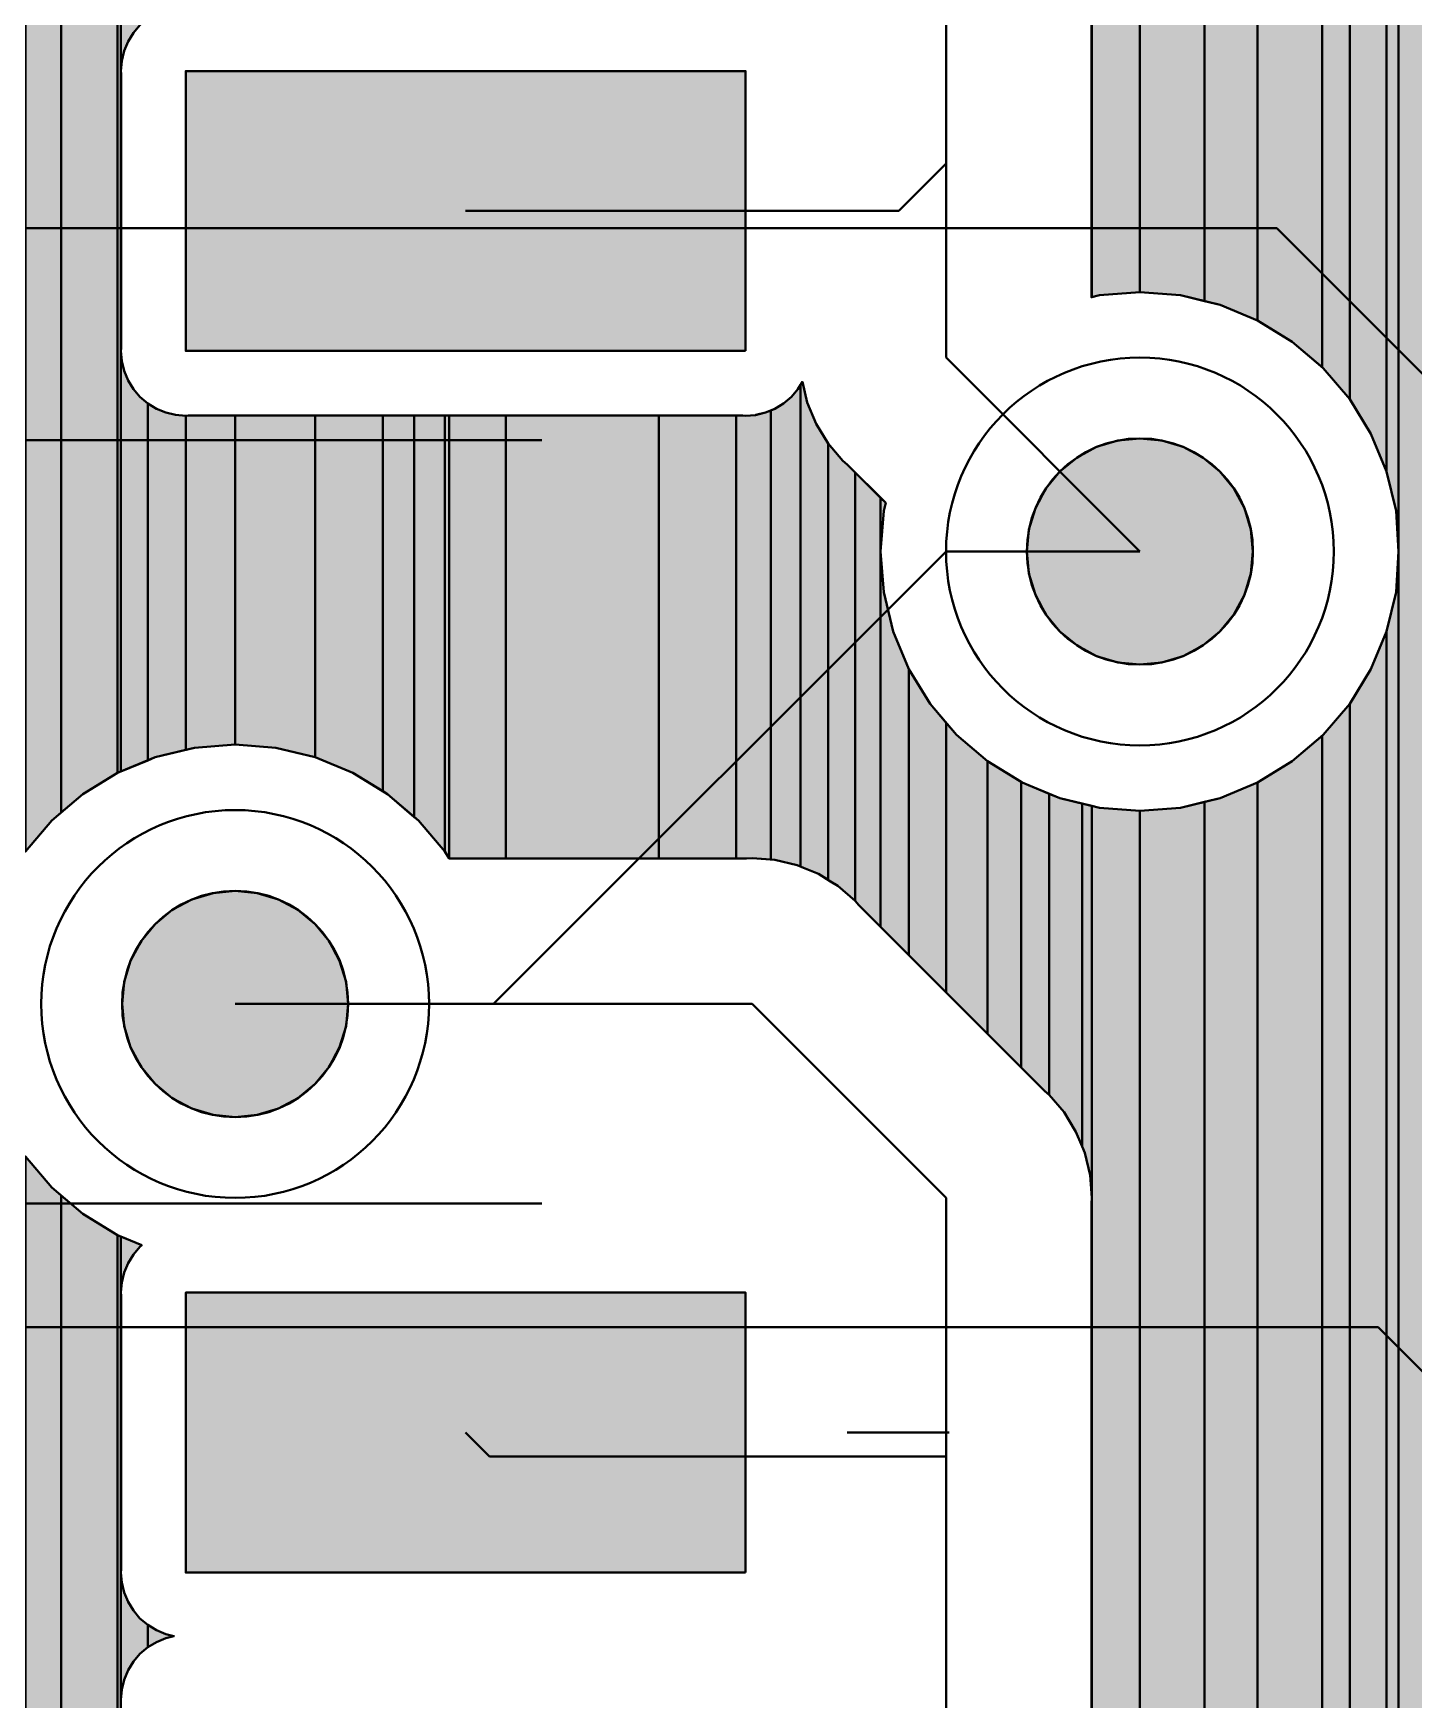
# Model space of a CAD drawing. Header units: millimetres. Extents: x 1.4 to 58.4, y 2.1 to 36.1.
# Drawn here: x 37.06 to 42.49, y 14.61 to 21.15 of the extents above; entities that cross this region are included whole.
import ezdxf

# ---------------------------------------------------------------- set-up
doc = ezdxf.new("R2010")
doc.units = ezdxf.units.MM
for name, color, linetype in [('bottom_copper', 7, 'Continuous'), ('bottom_silk', 7, 'Continuous'), ('drill_plated', 7, 'Continuous'), ('top_copper', 7, 'Continuous')]:
    doc.layers.add(name, color=color, linetype=linetype)

# ---------------------------------------------------------------- blocks, each defined once
blk = doc.blocks.new('Block4893')
at = {"layer": 'bottom_copper', "lineweight": 40}
for points in [[(3.0267, 0), (2.9066, 0), (2.9066, 23.3309), (2.9691, 23.404), (3.0267, 23.4979), (3.0267, 0)], [(2.9066, 16.129), (2.8972, 16.2884), (2.8599, 16.4439), (2.8599, 23.2779), (2.8652, 23.2824), (2.9066, 23.3309), (2.9066, 16.129)], [(2.8599, 16.4439), (2.7987, 16.5917), (2.7151, 16.728), (2.7151, 23.161), (2.7436, 23.1785), (2.8599, 23.2779), (2.8599, 16.4439)], [(2.7151, 16.728), (2.6112, 16.8496), (2.6073, 16.8529), (2.6073, 23.0949), (2.7151, 23.161), (2.7151, 16.728)], [(1.8906, 17.1481), (1.7312, 17.1356), (1.7019, 17.1285), (1.7019, 23.0866), (1.8297, 23.0337), (1.8906, 23.0191), (1.8906, 17.1481)], [(2.6073, 16.8529), (2.4896, 16.9535), (2.3533, 17.0371), (2.3533, 23.0082), (2.4595, 23.0337), (2.6073, 23.0949), (2.6073, 16.8529)], [(2.1446, 17.1129), (2.05, 17.1356), (1.8906, 17.1481), (1.8906, 23.0191), (1.9852, 22.9964), (2.1446, 22.9839), (2.1446, 17.1129)], [(2.3533, 17.0371), (2.2055, 17.0983), (2.1446, 17.1129), (2.1446, 22.9839), (2.304, 22.9964), (2.3533, 23.0082), (2.3533, 17.0371)], [(1.7019, 17.1285), (1.7001, 17.1281), (1.7001, 21.4406), (1.7019, 21.463), (1.7019, 17.1285)], [(0.5568, 14.8908), (0.5437, 14.8962), (0.4563, 14.9172), (0.4396, 14.9185), (0.4396, 16.6831), (0.4563, 16.69), (0.4904, 16.7109), (0.5208, 16.7368), (0.5467, 16.7672), (0.5568, 16.7836), (0.5568, 14.8908)], [(0.6648, 14.8385), (0.6269, 14.8618), (0.5681, 14.8861), (0.5568, 14.8908), (0.5568, 16.7836), (0.5639, 16.7952), (0.5834, 16.7139), (0.6178, 16.6307), (0.6648, 16.554), (0.6648, 14.8385)], [(0, 14.9225), (-0.6019, 14.9225), (-0.6019, 16.663), (0, 16.663), (0, 14.9225)], [(0.3033, 14.9225), (0, 14.9225), (0, 16.663), (0.3033, 16.663), (0.3033, 14.9225)], [(0.4396, 14.9185), (0.3666, 14.9243), (0.3442, 14.9225), (0.3033, 14.9225), (0.3033, 16.663), (0.3306, 16.663), (0.3406, 16.6622), (0.3804, 16.6653), (0.4193, 16.6747), (0.4396, 16.6831), (0.4396, 14.9185)], [(0.772, 14.7564), (0.7036, 14.8148), (0.6744, 14.8326), (0.6651, 14.8383), (0.6648, 16.554), (0.7232, 16.4856), (0.7403, 16.4711), (0.772, 16.4394), (0.772, 14.7564)], [(0.8715, 14.6543), (0.7865, 14.7393), (0.772, 14.7564), (0.772, 16.4394), (0.8715, 16.3399), (0.8715, 14.6543)], [(0.884, 16.2884), (0.8715, 16.129), (0.8715, 16.3399), (0.8916, 16.3198), (0.884, 16.2884)], [(0.9825, 14.5433), (0.8715, 14.6543), (0.8715, 16.129), (0.884, 15.9696), (0.9213, 15.8141), (0.9825, 15.6663), (0.9825, 14.5433)], [(2.9066, 0), (2.8599, 0), (2.8599, 15.8141), (2.8972, 15.9696), (2.9066, 16.129), (2.9066, 0)], [(2.8599, 0), (2.7151, 0), (2.7151, 15.53), (2.7987, 15.6663), (2.8599, 15.8141), (2.8599, 0)], [(1.1291, 14.3967), (0.9825, 14.5433), (0.9825, 15.6663), (1.0661, 15.53), (1.1291, 15.4563), (1.1291, 14.3967)], [(2.7151, 0), (2.6073, 0), (2.6073, 15.4051), (2.6112, 15.4084), (2.7151, 15.53), (2.7151, 0)], [(1.2916, 14.2342), (1.1291, 14.3967), (1.1291, 15.4563), (1.17, 15.4084), (1.2916, 15.3045), (1.2916, 14.2342)], [(2.6073, 0), (2.3533, 0), (2.3533, 15.2209), (2.4896, 15.3045), (2.6073, 15.4051), (2.6073, 0)], [(1.424, 14.1018), (1.2916, 14.2342), (1.2916, 15.3045), (1.424, 15.2233), (1.424, 14.1018)], [(1.534, 13.9944), (1.5169, 14.0089), (1.424, 14.1018), (1.424, 15.2233), (1.4279, 15.2209), (1.534, 15.177), (1.534, 13.9944)], [(2.3533, 0), (2.1446, 0), (2.1446, 15.1451), (2.2055, 15.1597), (2.3533, 15.2209), (2.3533, 0)], [(1.6637, 13.7905), (1.6394, 13.8493), (1.6102, 13.8968), (1.5924, 13.926), (1.534, 13.9944), (1.534, 15.177), (1.5757, 15.1597), (1.6637, 15.1386), (1.6637, 13.7905)], [(1.7019, 13.589), (1.6948, 13.6787), (1.6738, 13.7661), (1.6637, 13.7905), (1.6637, 15.1386), (1.7019, 15.1294), (1.7019, 13.589)], [(1.8906, 0), (1.7019, 0), (1.7019, 15.1294), (1.7312, 15.1224), (1.8906, 15.1099), (1.8906, 0)], [(2.1446, 0), (1.8906, 0), (1.8906, 15.1099), (2.05, 15.1224), (2.1446, 15.1451), (2.1446, 0)], [(1.7019, 8.355), (1.7001, 8.3774), (1.7001, 13.5666), (1.7019, 13.589), (1.7019, 8.355)]]:
    blk.add_hatch(color=7, dxfattribs=at).paths.add_polyline_path(points, flags=0)
at = {"layer": 'bottom_copper', "color": 7, "lineweight": 40}
for points in [[(3.0267, 0), (2.9066, 0), (2.9066, 23.3309), (2.9691, 23.404), (3.0267, 23.4979), (3.0267, 0)], [(2.9066, 16.129), (2.8972, 16.2884), (2.8599, 16.4439), (2.8599, 23.2779), (2.8652, 23.2824), (2.9066, 23.3309), (2.9066, 16.129)], [(2.8599, 16.4439), (2.7987, 16.5917), (2.7151, 16.728), (2.7151, 23.161), (2.7436, 23.1785), (2.8599, 23.2779), (2.8599, 16.4439)], [(2.7151, 16.728), (2.6112, 16.8496), (2.6073, 16.8529), (2.6073, 23.0949), (2.7151, 23.161), (2.7151, 16.728)], [(1.8906, 17.1481), (1.7312, 17.1356), (1.7019, 17.1285), (1.7019, 23.0866), (1.8297, 23.0337), (1.8906, 23.0191), (1.8906, 17.1481)], [(2.6073, 16.8529), (2.4896, 16.9535), (2.3533, 17.0371), (2.3533, 23.0082), (2.4595, 23.0337), (2.6073, 23.0949), (2.6073, 16.8529)], [(2.1446, 17.1129), (2.05, 17.1356), (1.8906, 17.1481), (1.8906, 23.0191), (1.9852, 22.9964), (2.1446, 22.9839), (2.1446, 17.1129)], [(2.3533, 17.0371), (2.2055, 17.0983), (2.1446, 17.1129), (2.1446, 22.9839), (2.304, 22.9964), (2.3533, 23.0082), (2.3533, 17.0371)], [(1.7019, 17.1285), (1.7001, 17.1281), (1.7001, 21.4406), (1.7019, 21.463), (1.7019, 17.1285)], [(0.5568, 14.8908), (0.5437, 14.8962), (0.4563, 14.9172), (0.4396, 14.9185), (0.4396, 16.6831), (0.4563, 16.69), (0.4904, 16.7109), (0.5208, 16.7368), (0.5467, 16.7672), (0.5568, 16.7836), (0.5568, 14.8908)], [(0.6648, 14.8385), (0.6269, 14.8618), (0.5681, 14.8861), (0.5568, 14.8908), (0.5568, 16.7836), (0.5639, 16.7952), (0.5834, 16.7139), (0.6178, 16.6307), (0.6648, 16.554), (0.6648, 14.8385)], [(0, 14.9225), (-0.6019, 14.9225), (-0.6019, 16.663), (0, 16.663), (0, 14.9225)], [(0.3033, 14.9225), (0, 14.9225), (0, 16.663), (0.3033, 16.663), (0.3033, 14.9225)], [(0.4396, 14.9185), (0.3666, 14.9243), (0.3442, 14.9225), (0.3033, 14.9225), (0.3033, 16.663), (0.3306, 16.663), (0.3406, 16.6622), (0.3804, 16.6653), (0.4193, 16.6747), (0.4396, 16.6831), (0.4396, 14.9185)], [(0.772, 14.7564), (0.7036, 14.8148), (0.6744, 14.8326), (0.6651, 14.8383), (0.6648, 16.554), (0.7232, 16.4856), (0.7403, 16.4711), (0.772, 16.4394), (0.772, 14.7564)], [(0.8715, 14.6543), (0.7865, 14.7393), (0.772, 14.7564), (0.772, 16.4394), (0.8715, 16.3399), (0.8715, 14.6543)], [(0.884, 16.2884), (0.8715, 16.129), (0.8715, 16.3399), (0.8916, 16.3198), (0.884, 16.2884)], [(0.9825, 14.5433), (0.8715, 14.6543), (0.8715, 16.129), (0.884, 15.9696), (0.9213, 15.8141), (0.9825, 15.6663), (0.9825, 14.5433)], [(2.9066, 0), (2.8599, 0), (2.8599, 15.8141), (2.8972, 15.9696), (2.9066, 16.129), (2.9066, 0)], [(2.8599, 0), (2.7151, 0), (2.7151, 15.53), (2.7987, 15.6663), (2.8599, 15.8141), (2.8599, 0)], [(1.1291, 14.3967), (0.9825, 14.5433), (0.9825, 15.6663), (1.0661, 15.53), (1.1291, 15.4563), (1.1291, 14.3967)], [(2.7151, 0), (2.6073, 0), (2.6073, 15.4051), (2.6112, 15.4084), (2.7151, 15.53), (2.7151, 0)], [(1.2916, 14.2342), (1.1291, 14.3967), (1.1291, 15.4563), (1.17, 15.4084), (1.2916, 15.3045), (1.2916, 14.2342)], [(2.6073, 0), (2.3533, 0), (2.3533, 15.2209), (2.4896, 15.3045), (2.6073, 15.4051), (2.6073, 0)], [(1.424, 14.1018), (1.2916, 14.2342), (1.2916, 15.3045), (1.424, 15.2233), (1.424, 14.1018)], [(1.534, 13.9944), (1.5169, 14.0089), (1.424, 14.1018), (1.424, 15.2233), (1.4279, 15.2209), (1.534, 15.177), (1.534, 13.9944)], [(2.3533, 0), (2.1446, 0), (2.1446, 15.1451), (2.2055, 15.1597), (2.3533, 15.2209), (2.3533, 0)], [(1.6637, 13.7905), (1.6394, 13.8493), (1.6102, 13.8968), (1.5924, 13.926), (1.534, 13.9944), (1.534, 15.177), (1.5757, 15.1597), (1.6637, 15.1386), (1.6637, 13.7905)], [(1.7019, 13.589), (1.6948, 13.6787), (1.6738, 13.7661), (1.6637, 13.7905), (1.6637, 15.1386), (1.7019, 15.1294), (1.7019, 13.589)], [(1.8906, 0), (1.7019, 0), (1.7019, 15.1294), (1.7312, 15.1224), (1.8906, 15.1099), (1.8906, 0)], [(2.1446, 0), (1.8906, 0), (1.8906, 15.1099), (2.05, 15.1224), (2.1446, 15.1451), (2.1446, 0)], [(1.7019, 8.355), (1.7001, 8.3774), (1.7001, 13.5666), (1.7019, 13.589), (1.7019, 8.355)]]:
    blk.add_lwpolyline(points, close=True, dxfattribs=at)
blk = doc.blocks.new('Block8124')
at = {"layer": 'bottom_copper', "lineweight": 40}
for points in [[(1.9944, 15.103), (1.9577, 15.0716), (1.8538, 14.95), (1.8538, 20.9568), (1.9163, 20.9519), (1.9944, 20.958), (1.9944, 15.103)], [(2.2156, 15.2591), (2.0793, 15.1755), (1.9944, 15.103), (1.9944, 20.958), (2.0757, 20.9644), (2.2156, 20.998), (2.2156, 15.2591)], [(2.2295, 15.2649), (2.2156, 15.2591), (2.2156, 20.998), (2.2295, 21.0013), (2.2295, 15.2649)], [(2.3345, 18.2231), (2.3041, 18.1972), (2.2782, 18.1668), (2.2573, 18.1327), (2.242, 18.0957), (2.2327, 18.0569), (2.2295, 18.017), (2.2295, 18.517), (2.2326, 18.4772), (2.242, 18.4383), (2.2573, 18.4013), (2.2782, 18.3672), (2.3041, 18.3368), (2.3345, 18.3109), (2.3345, 18.2231)], [(2.2303, 16.927), (2.2295, 16.917), (2.2295, 18.017), (2.2303, 18.007), (2.2303, 16.927)], [(2.3345, 15.3083), (2.2295, 15.2649), (2.2295, 16.917), (2.2326, 16.8772), (2.242, 16.8383), (2.2573, 16.8013), (2.2782, 16.7672), (2.3041, 16.7368), (2.3345, 16.7109), (2.3345, 15.3083)], [(2.4843, 15.3493), (2.3634, 15.3203), (2.3345, 15.3083), (2.3345, 16.7109), (2.3686, 16.69), (2.4056, 16.6747), (2.4444, 16.6654), (2.4843, 16.6622), (2.4843, 15.3493)], [(2.6783, 15.3701), (2.5189, 15.3576), (2.4843, 15.3493), (2.4843, 16.6622), (2.4943, 16.663), (2.6783, 16.663), (2.6783, 15.3701)], [(2.9932, 15.3203), (2.8377, 15.3576), (2.6783, 15.3701), (2.6783, 16.663), (2.9932, 16.663), (2.9932, 15.3203)], [(3.2589, 15.1868), (3.141, 15.2591), (2.9932, 15.3203), (2.9932, 16.663), (3.2589, 16.663), (3.2589, 15.1868)], [(3.3824, 15.0857), (3.2773, 15.1755), (3.259, 15.1867), (3.2589, 16.663), (3.3824, 16.663), (3.3824, 15.0857)], [(3.5028, 14.95), (3.3989, 15.0716), (3.3825, 15.0856), (3.3824, 16.663), (3.5028, 16.663), (3.5028, 14.95)], [(3.5197, 14.9225), (3.5028, 14.95), (3.5028, 16.663), (3.5197, 16.663), (3.5197, 14.9225)], [(3.7418, 14.9225), (3.5197, 14.9225), (3.5197, 16.663), (3.7418, 16.663), (3.7418, 14.9225)], [(1.9944, 7.9751), (1.8581, 7.8915), (1.8538, 7.8878), (1.8538, 13.752), (1.9577, 13.6304), (1.9944, 13.599), (1.9944, 7.9751)], [(2.2156, 8.0539), (2.1422, 8.0363), (1.9944, 7.9751), (1.9944, 13.599), (2.0793, 13.5265), (2.2156, 13.4429), (2.2156, 8.0539)], [(2.2295, 8.0572), (2.2156, 8.0539), (2.2156, 13.4429), (2.2295, 13.4371), (2.2295, 8.0572)], [(2.3041, 13.3972), (2.2782, 13.3668), (2.2573, 13.3327), (2.242, 13.2957), (2.2327, 13.2569), (2.2295, 13.217), (2.2295, 13.4371), (2.3113, 13.4033), (2.3041, 13.3972)], [(2.2303, 12.127), (2.2295, 12.117), (2.2295, 13.217), (2.2303, 13.207), (2.2303, 12.127)], [(2.3345, 11.8231), (2.3041, 11.7972), (2.2782, 11.7668), (2.2573, 11.7327), (2.242, 11.6957), (2.2327, 11.6569), (2.2295, 11.617), (2.2295, 12.117), (2.2326, 12.0772), (2.242, 12.0383), (2.2573, 12.0013), (2.2782, 11.9672), (2.3041, 11.9368), (2.3345, 11.9109), (2.3345, 11.8231)], [(2.4056, 11.8593), (2.3686, 11.844), (2.3345, 11.8231), (2.3345, 11.9109), (2.3686, 11.89), (2.4056, 11.8747), (2.4376, 11.867), (2.4056, 11.8593)]]:
    blk.add_hatch(color=7, dxfattribs=at).paths.add_polyline_path(points, flags=0)
at = {"layer": 'bottom_copper', "color": 7, "lineweight": 40}
for points in [[(1.9944, 15.103), (1.9577, 15.0716), (1.8538, 14.95), (1.8538, 20.9568), (1.9163, 20.9519), (1.9944, 20.958), (1.9944, 15.103)], [(2.2156, 15.2591), (2.0793, 15.1755), (1.9944, 15.103), (1.9944, 20.958), (2.0757, 20.9644), (2.2156, 20.998), (2.2156, 15.2591)], [(2.2295, 15.2649), (2.2156, 15.2591), (2.2156, 20.998), (2.2295, 21.0013), (2.2295, 15.2649)], [(2.3345, 18.2231), (2.3041, 18.1972), (2.2782, 18.1668), (2.2573, 18.1327), (2.242, 18.0957), (2.2327, 18.0569), (2.2295, 18.017), (2.2295, 18.517), (2.2326, 18.4772), (2.242, 18.4383), (2.2573, 18.4013), (2.2782, 18.3672), (2.3041, 18.3368), (2.3345, 18.3109), (2.3345, 18.2231)], [(2.2303, 16.927), (2.2295, 16.917), (2.2295, 18.017), (2.2303, 18.007), (2.2303, 16.927)], [(2.3345, 15.3083), (2.2295, 15.2649), (2.2295, 16.917), (2.2326, 16.8772), (2.242, 16.8383), (2.2573, 16.8013), (2.2782, 16.7672), (2.3041, 16.7368), (2.3345, 16.7109), (2.3345, 15.3083)], [(2.4843, 15.3493), (2.3634, 15.3203), (2.3345, 15.3083), (2.3345, 16.7109), (2.3686, 16.69), (2.4056, 16.6747), (2.4444, 16.6654), (2.4843, 16.6622), (2.4843, 15.3493)], [(2.6783, 15.3701), (2.5189, 15.3576), (2.4843, 15.3493), (2.4843, 16.6622), (2.4943, 16.663), (2.6783, 16.663), (2.6783, 15.3701)], [(2.9932, 15.3203), (2.8377, 15.3576), (2.6783, 15.3701), (2.6783, 16.663), (2.9932, 16.663), (2.9932, 15.3203)], [(3.2589, 15.1868), (3.141, 15.2591), (2.9932, 15.3203), (2.9932, 16.663), (3.2589, 16.663), (3.2589, 15.1868)], [(3.3824, 15.0857), (3.2773, 15.1755), (3.259, 15.1867), (3.2589, 16.663), (3.3824, 16.663), (3.3824, 15.0857)], [(3.5028, 14.95), (3.3989, 15.0716), (3.3825, 15.0856), (3.3824, 16.663), (3.5028, 16.663), (3.5028, 14.95)], [(3.5197, 14.9225), (3.5028, 14.95), (3.5028, 16.663), (3.5197, 16.663), (3.5197, 14.9225)], [(3.7418, 14.9225), (3.5197, 14.9225), (3.5197, 16.663), (3.7418, 16.663), (3.7418, 14.9225)], [(1.9944, 7.9751), (1.8581, 7.8915), (1.8538, 7.8878), (1.8538, 13.752), (1.9577, 13.6304), (1.9944, 13.599), (1.9944, 7.9751)], [(2.2156, 8.0539), (2.1422, 8.0363), (1.9944, 7.9751), (1.9944, 13.599), (2.0793, 13.5265), (2.2156, 13.4429), (2.2156, 8.0539)], [(2.2295, 8.0572), (2.2156, 8.0539), (2.2156, 13.4429), (2.2295, 13.4371), (2.2295, 8.0572)], [(2.3041, 13.3972), (2.2782, 13.3668), (2.2573, 13.3327), (2.242, 13.2957), (2.2327, 13.2569), (2.2295, 13.217), (2.2295, 13.4371), (2.3113, 13.4033), (2.3041, 13.3972)], [(2.2303, 12.127), (2.2295, 12.117), (2.2295, 13.217), (2.2303, 13.207), (2.2303, 12.127)], [(2.3345, 11.8231), (2.3041, 11.7972), (2.2782, 11.7668), (2.2573, 11.7327), (2.242, 11.6957), (2.2327, 11.6569), (2.2295, 11.617), (2.2295, 12.117), (2.2326, 12.0772), (2.242, 12.0383), (2.2573, 12.0013), (2.2782, 11.9672), (2.3041, 11.9368), (2.3345, 11.9109), (2.3345, 11.8231)], [(2.4056, 11.8593), (2.3686, 11.844), (2.3345, 11.8231), (2.3345, 11.9109), (2.3686, 11.89), (2.4056, 11.8747), (2.4376, 11.867), (2.4056, 11.8593)]]:
    blk.add_lwpolyline(points, close=True, dxfattribs=at)

msp = doc.modelspace()

# ---------------------------------------------------------------- hatches: boundary and pattern name
at = {"layer": 'bottom_copper', "lineweight": 40}
for points in [[(39.86, 19.905), (37.66, 19.905), (37.66, 21.005), (39.86, 21.005), (39.86, 19.905)], [(41.846, 19.0303), (41.8207, 18.9469), (41.7796, 18.87), (41.7243, 18.8027), (41.657, 18.7474), (41.5801, 18.7063), (41.4967, 18.681), (41.41, 18.6725), (41.3233, 18.681), (41.2399, 18.7063), (41.163, 18.7474), (41.0957, 18.8027), (41.0404, 18.87), (40.9993, 18.9469), (40.974, 19.0303), (40.9655, 19.117), (40.974, 19.2037), (40.9993, 19.2871), (41.0404, 19.364), (41.0957, 19.4313), (41.163, 19.4866), (41.2399, 19.5277), (41.3233, 19.553), (41.41, 19.5615), (41.4967, 19.553), (41.5801, 19.5277), (41.657, 19.4866), (41.7243, 19.4313), (41.7796, 19.364), (41.8207, 19.2871), (41.846, 19.2037), (41.8545, 19.117), (41.846, 19.0303)], [(38.29, 17.2523), (38.2647, 17.1689), (38.2236, 17.092), (38.1683, 17.0247), (38.101, 16.9694), (38.0241, 16.9283), (37.9407, 16.903), (37.854, 16.8945), (37.7673, 16.903), (37.6839, 16.9283), (37.607, 16.9694), (37.5397, 17.0247), (37.4844, 17.092), (37.4433, 17.1689), (37.418, 17.2523), (37.4095, 17.339), (37.418, 17.4257), (37.4433, 17.5091), (37.4844, 17.586), (37.5397, 17.6533), (37.607, 17.7086), (37.6839, 17.7497), (37.7673, 17.775), (37.854, 17.7835), (37.9407, 17.775), (38.0241, 17.7497), (38.101, 17.7086), (38.1683, 17.6533), (38.2236, 17.586), (38.2647, 17.5091), (38.29, 17.4257), (38.2985, 17.339), (38.29, 17.2523)], [(39.86, 15.105), (37.66, 15.105), (37.66, 16.205), (39.86, 16.205), (39.86, 15.105)]]:
    msp.add_hatch(color=7, dxfattribs=at).paths.add_polyline_path(points, flags=0)
at = {"layer": 'drill_plated', "lineweight": 40}
for points in [[(41.846, 19.0303), (41.8207, 18.9469), (41.7796, 18.87), (41.7243, 18.8027), (41.657, 18.7474), (41.5801, 18.7063), (41.4967, 18.681), (41.41, 18.6725), (41.3233, 18.681), (41.2399, 18.7063), (41.163, 18.7474), (41.0957, 18.8027), (41.0404, 18.87), (40.9993, 18.9469), (40.974, 19.0303), (40.9655, 19.117), (40.974, 19.2037), (40.9993, 19.2871), (41.0404, 19.364), (41.0957, 19.4313), (41.163, 19.4866), (41.2399, 19.5277), (41.3233, 19.553), (41.41, 19.5615), (41.4967, 19.553), (41.5801, 19.5277), (41.657, 19.4866), (41.7243, 19.4313), (41.7796, 19.364), (41.8207, 19.2871), (41.846, 19.2037), (41.8545, 19.117), (41.846, 19.0303)], [(38.29, 17.2523), (38.2647, 17.1689), (38.2236, 17.092), (38.1683, 17.0247), (38.101, 16.9694), (38.0241, 16.9283), (37.9407, 16.903), (37.854, 16.8945), (37.7673, 16.903), (37.6839, 16.9283), (37.607, 16.9694), (37.5397, 17.0247), (37.4844, 17.092), (37.4433, 17.1689), (37.418, 17.2523), (37.4095, 17.339), (37.418, 17.4257), (37.4433, 17.5091), (37.4844, 17.586), (37.5397, 17.6533), (37.607, 17.7086), (37.6839, 17.7497), (37.7673, 17.775), (37.854, 17.7835), (37.9407, 17.775), (38.0241, 17.7497), (38.101, 17.7086), (38.1683, 17.6533), (38.2236, 17.586), (38.2647, 17.5091), (38.29, 17.4257), (38.2985, 17.339), (38.29, 17.2523)]]:
    msp.add_hatch(color=7, dxfattribs=at).paths.add_polyline_path(points, flags=0)
at = {"layer": 'top_copper', "lineweight": 40}
for points in [[(41.846, 19.0303), (41.8207, 18.9469), (41.7796, 18.87), (41.7243, 18.8027), (41.657, 18.7474), (41.5801, 18.7063), (41.4967, 18.681), (41.41, 18.6725), (41.3233, 18.681), (41.2399, 18.7063), (41.163, 18.7474), (41.0957, 18.8027), (41.0404, 18.87), (40.9993, 18.9469), (40.974, 19.0303), (40.9655, 19.117), (40.974, 19.2037), (40.9993, 19.2871), (41.0404, 19.364), (41.0957, 19.4313), (41.163, 19.4866), (41.2399, 19.5277), (41.3233, 19.553), (41.41, 19.5615), (41.4967, 19.553), (41.5801, 19.5277), (41.657, 19.4866), (41.7243, 19.4313), (41.7796, 19.364), (41.8207, 19.2871), (41.846, 19.2037), (41.8545, 19.117), (41.846, 19.0303)], [(38.29, 17.2523), (38.2647, 17.1689), (38.2236, 17.092), (38.1683, 17.0247), (38.101, 16.9694), (38.0241, 16.9283), (37.9407, 16.903), (37.854, 16.8945), (37.7673, 16.903), (37.6839, 16.9283), (37.607, 16.9694), (37.5397, 17.0247), (37.4844, 17.092), (37.4433, 17.1689), (37.418, 17.2523), (37.4095, 17.339), (37.418, 17.4257), (37.4433, 17.5091), (37.4844, 17.586), (37.5397, 17.6533), (37.607, 17.7086), (37.6839, 17.7497), (37.7673, 17.775), (37.854, 17.7835), (37.9407, 17.775), (38.0241, 17.7497), (38.101, 17.7086), (38.1683, 17.6533), (38.2236, 17.586), (38.2647, 17.5091), (38.29, 17.4257), (38.2985, 17.339), (38.29, 17.2523)]]:
    msp.add_hatch(color=7, dxfattribs=at).paths.add_polyline_path(points, flags=0)

# ---------------------------------------------------------------- linework, layer by layer
at = {"layer": 'bottom_copper', "color": 7, "lineweight": 40}
for p, q in [((40.648, 24.451), (40.648, 19.879)), ((41.2195, 20.1161), (41.2195, 24.4286)), ((37.4539, 21.1548), (37.433, 21.1207)), ((37.4177, 21.0837), (37.4084, 21.0449)), ((37.433, 21.1207), (37.4177, 21.0837)), ((37.4084, 21.0449), (37.4052, 21.005)), ((37.4052, 21.005), (37.406, 20.995)), ((37.406, 20.995), (37.406, 19.915)), ((37.66, 21.005), (37.66, 19.905)), ((39.86, 21.005), (37.66, 21.005)), ((39.86, 19.905), (39.86, 21.005)), ((40.462, 20.455), (40.648, 20.641)), ((38.76, 20.455), (40.462, 20.455)), ((41.2506, 20.1236), (41.2195, 20.1161)), ((41.41, 20.1361), (41.2506, 20.1236)), ((41.5694, 20.1236), (41.41, 20.1361)), ((41.7249, 20.0863), (41.5694, 20.1236)), ((41.8727, 20.0251), (41.7249, 20.0863)), ((42.009, 19.9415), (41.8727, 20.0251)), ((37.406, 19.915), (37.4052, 19.905)), ((42.1306, 19.8376), (42.009, 19.9415)), ((37.4052, 19.905), (37.4083, 19.8652)), ((37.4083, 19.8652), (37.4084, 19.8651)), ((37.4084, 19.8651), (37.4177, 19.8263)), ((37.66, 19.905), (39.86, 19.905)), ((40.648, 19.879), (41.41, 19.117)), ((37.4177, 19.8263), (37.433, 19.7893)), ((37.433, 19.7893), (37.4539, 19.7552)), ((40.0661, 19.7552), (40.0833, 19.7832)), ((40.0833, 19.7832), (40.1028, 19.7019)), ((42.2345, 19.716), (42.1306, 19.8376)), ((37.4539, 19.7552), (37.4798, 19.7248)), ((37.4798, 19.7248), (37.5102, 19.6989)), ((40.0098, 19.6989), (40.0402, 19.7248)), ((40.0402, 19.7248), (40.0661, 19.7552)), ((42.3181, 19.5797), (42.2345, 19.716)), ((37.5102, 19.6989), (37.5443, 19.678)), ((37.5443, 19.678), (37.5813, 19.6627)), ((37.5813, 19.6627), (37.6201, 19.6534)), ((37.6201, 19.6534), (37.66, 19.6502)), ((37.66, 19.6502), (37.67, 19.651)), ((37.67, 19.651), (38.9175, 19.651)), ((38.9175, 17.9105), (38.9175, 19.651)), ((38.9175, 19.651), (39.85, 19.651)), ((38.9175, 19.651), (38.9175, 17.9105)), ((39.85, 19.651), (39.86, 19.6502)), ((39.86, 19.6502), (39.8998, 19.6533)), ((39.8998, 19.6533), (39.8999, 19.6534)), ((39.8999, 19.6534), (39.9387, 19.6627)), ((39.9387, 19.6627), (39.9757, 19.678)), ((39.9757, 19.678), (40.0098, 19.6989)), ((40.1028, 19.7019), (40.1372, 19.6187)), ((40.1372, 19.6187), (40.1842, 19.542)), ((42.3793, 19.4319), (42.3181, 19.5797)), ((40.1842, 19.542), (40.1843, 19.542)), ((40.1843, 19.542), (40.2426, 19.4736)), ((40.2426, 19.4736), (40.2597, 19.4591)), ((40.2597, 19.4591), (40.411, 19.3078)), ((42.4166, 19.2764), (42.3793, 19.4319)), ((40.4034, 19.2764), (40.3909, 19.117)), ((40.411, 19.3078), (40.4034, 19.2764)), ((42.426, 19.117), (42.4166, 19.2764)), ((40.3909, 19.117), (40.4034, 18.9576)), ((42.4166, 18.9576), (42.426, 19.117)), ((40.4034, 18.9576), (40.4407, 18.8021)), ((42.3793, 18.8021), (42.4166, 18.9576)), ((40.4407, 18.8021), (40.5019, 18.6543)), ((42.3181, 18.6543), (42.3793, 18.8021)), ((40.5019, 18.6543), (40.5855, 18.518)), ((42.2345, 18.518), (42.3181, 18.6543)), ((40.5855, 18.518), (40.6894, 18.3964)), ((42.1306, 18.3964), (42.2345, 18.518)), ((37.6946, 18.3456), (37.5391, 18.3083)), ((37.854, 18.3581), (37.6946, 18.3456)), ((38.0134, 18.3456), (37.854, 18.3581)), ((38.1689, 18.3083), (38.0134, 18.3456)), ((40.6894, 18.3964), (40.811, 18.2925)), ((42.009, 18.2925), (42.1306, 18.3964)), ((37.5391, 18.3083), (37.3913, 18.2471)), ((38.3167, 18.2471), (38.1689, 18.3083)), ((40.811, 18.2925), (40.9473, 18.2089)), ((41.8727, 18.2089), (42.009, 18.2925)), ((37.3913, 18.2471), (37.255, 18.1635)), ((38.453, 18.1635), (38.3167, 18.2471)), ((40.9473, 18.2089), (41.0951, 18.1477)), ((41.7249, 18.1477), (41.8727, 18.2089)), ((37.255, 18.1635), (37.1334, 18.0596)), ((38.5746, 18.0596), (38.453, 18.1635)), ((41.0951, 18.1477), (41.2506, 18.1104)), ((41.5694, 18.1104), (41.7249, 18.1477)), ((41.2506, 18.1104), (41.41, 18.0979)), ((41.41, 18.0979), (41.5694, 18.1104)), ((37.1334, 18.0596), (37.0295, 17.938)), ((38.6785, 17.938), (38.5746, 18.0596)), ((38.6954, 17.9105), (38.6785, 17.938)), ((38.9175, 17.9105), (38.6954, 17.9105)), ((39.8636, 17.9105), (38.9175, 17.9105)), ((39.886, 17.9123), (39.8636, 17.9105)), ((39.9757, 17.9052), (39.886, 17.9123)), ((40.0631, 17.8842), (39.9757, 17.9052)), ((40.0875, 17.8741), (40.0631, 17.8842)), ((40.1463, 17.8498), (40.0875, 17.8741)), ((40.1938, 17.8206), (40.1463, 17.8498)), ((40.223, 17.8028), (40.1938, 17.8206)), ((40.2914, 17.7444), (40.223, 17.8028)), ((40.3059, 17.7273), (40.2914, 17.7444)), ((41.0363, 16.9969), (40.3059, 17.7273)), ((37.854, 17.339), (39.886, 17.339)), ((39.886, 17.339), (40.648, 16.577)), ((41.0534, 16.9824), (41.0363, 16.9969)), ((41.1118, 16.914), (41.0534, 16.9824)), ((41.1296, 16.8848), (41.1118, 16.914)), ((41.1588, 16.8373), (41.1296, 16.8848)), ((41.1831, 16.7785), (41.1588, 16.8373)), ((41.1932, 16.7541), (41.1831, 16.7785)), ((37.0295, 16.74), (37.1334, 16.6184)), ((41.2142, 16.6667), (41.1932, 16.7541)), ((41.2213, 16.577), (41.2142, 16.6667)), ((37.1334, 16.6184), (37.255, 16.5145)), ((40.648, 16.577), (40.648, 11.343)), ((41.2195, 16.5546), (41.2213, 16.577)), ((37.255, 16.5145), (37.3913, 16.4309)), ((41.2195, 11.3654), (41.2195, 16.5546)), ((37.3913, 16.4309), (37.487, 16.3913)), ((37.4798, 16.3852), (37.4539, 16.3548)), ((37.487, 16.3913), (37.4798, 16.3852)), ((37.433, 16.3207), (37.4177, 16.2837)), ((37.4539, 16.3548), (37.433, 16.3207)), ((37.4084, 16.2449), (37.4052, 16.205)), ((37.4177, 16.2837), (37.4084, 16.2449)), ((37.4052, 16.205), (37.406, 16.195)), ((37.406, 16.195), (37.406, 15.115)), ((37.66, 16.205), (37.66, 15.105)), ((39.86, 16.205), (37.66, 16.205)), ((39.86, 15.105), (39.86, 16.205)), ((38.854, 15.561), (38.76, 15.655)), ((40.648, 15.561), (38.854, 15.561)), ((37.406, 15.115), (37.4052, 15.105)), ((37.4052, 15.105), (37.4083, 15.0652)), ((37.4083, 15.0652), (37.4084, 15.0651)), ((37.4084, 15.0651), (37.4177, 15.0263)), ((37.66, 15.105), (39.86, 15.105)), ((37.4177, 15.0263), (37.433, 14.9893)), ((37.433, 14.9893), (37.4539, 14.9552)), ((37.4539, 14.9552), (37.4798, 14.9248)), ((37.4798, 14.9248), (37.5102, 14.8989)), ((37.5102, 14.8989), (37.5443, 14.878)), ((37.5443, 14.878), (37.5813, 14.8627)), ((37.5102, 14.8111), (37.4798, 14.7852)), ((37.5443, 14.832), (37.5102, 14.8111)), ((37.5813, 14.8473), (37.5443, 14.832)), ((37.5813, 14.8627), (37.6133, 14.855)), ((37.6133, 14.855), (37.5813, 14.8473)), ((37.4539, 14.7548), (37.433, 14.7207)), ((37.4798, 14.7852), (37.4539, 14.7548)), ((37.4177, 14.6837), (37.4084, 14.6449)), ((37.433, 14.7207), (37.4177, 14.6837)), ((37.4084, 14.6449), (37.4052, 14.605))]:
    msp.add_line(p, q, dxfattribs=at)
for points in [[(39.86, 19.905), (37.66, 19.905), (37.66, 21.005), (39.86, 21.005), (39.86, 19.905)], [(41.846, 19.0303), (41.8207, 18.9469), (41.7796, 18.87), (41.7243, 18.8027), (41.657, 18.7474), (41.5801, 18.7063), (41.4967, 18.681), (41.41, 18.6725), (41.3233, 18.681), (41.2399, 18.7063), (41.163, 18.7474), (41.0957, 18.8027), (41.0404, 18.87), (40.9993, 18.9469), (40.974, 19.0303), (40.9655, 19.117), (40.974, 19.2037), (40.9993, 19.2871), (41.0404, 19.364), (41.0957, 19.4313), (41.163, 19.4866), (41.2399, 19.5277), (41.3233, 19.553), (41.41, 19.5615), (41.4967, 19.553), (41.5801, 19.5277), (41.657, 19.4866), (41.7243, 19.4313), (41.7796, 19.364), (41.8207, 19.2871), (41.846, 19.2037), (41.8545, 19.117), (41.846, 19.0303)], [(38.29, 17.2523), (38.2647, 17.1689), (38.2236, 17.092), (38.1683, 17.0247), (38.101, 16.9694), (38.0241, 16.9283), (37.9407, 16.903), (37.854, 16.8945), (37.7673, 16.903), (37.6839, 16.9283), (37.607, 16.9694), (37.5397, 17.0247), (37.4844, 17.092), (37.4433, 17.1689), (37.418, 17.2523), (37.4095, 17.339), (37.418, 17.4257), (37.4433, 17.5091), (37.4844, 17.586), (37.5397, 17.6533), (37.607, 17.7086), (37.6839, 17.7497), (37.7673, 17.775), (37.854, 17.7835), (37.9407, 17.775), (38.0241, 17.7497), (38.101, 17.7086), (38.1683, 17.6533), (38.2236, 17.586), (38.2647, 17.5091), (38.29, 17.4257), (38.2985, 17.339), (38.29, 17.2523)], [(39.86, 15.105), (37.66, 15.105), (37.66, 16.205), (39.86, 16.205), (39.86, 15.105)]]:
    msp.add_lwpolyline(points, close=True, dxfattribs=at)
for centre, major_axis in [((41.41, 19.117), (0.762, 0)), ((41.41, 19.117), (0.4445, 0)), ((37.854, 17.339), (0.762, 0)), ((37.854, 17.339), (0.4445, 0))]:
    msp.add_ellipse(centre, major_axis=major_axis, ratio=1, dxfattribs=at)
at = {"layer": 'bottom_silk', "color": 7, "lineweight": 40}
for p, q in [((33.66, 19.555), (39.06, 19.555)), ((33.66, 16.555), (39.06, 16.555)), ((40.26, 15.655), (40.66, 15.655))]:
    msp.add_line(p, q, dxfattribs=at)
at = {"layer": 'drill_plated', "color": 7, "lineweight": 40}
for points in [[(41.846, 19.0303), (41.8207, 18.9469), (41.7796, 18.87), (41.7243, 18.8027), (41.657, 18.7474), (41.5801, 18.7063), (41.4967, 18.681), (41.41, 18.6725), (41.3233, 18.681), (41.2399, 18.7063), (41.163, 18.7474), (41.0957, 18.8027), (41.0404, 18.87), (40.9993, 18.9469), (40.974, 19.0303), (40.9655, 19.117), (40.974, 19.2037), (40.9993, 19.2871), (41.0404, 19.364), (41.0957, 19.4313), (41.163, 19.4866), (41.2399, 19.5277), (41.3233, 19.553), (41.41, 19.5615), (41.4967, 19.553), (41.5801, 19.5277), (41.657, 19.4866), (41.7243, 19.4313), (41.7796, 19.364), (41.8207, 19.2871), (41.846, 19.2037), (41.8545, 19.117), (41.846, 19.0303)], [(38.29, 17.2523), (38.2647, 17.1689), (38.2236, 17.092), (38.1683, 17.0247), (38.101, 16.9694), (38.0241, 16.9283), (37.9407, 16.903), (37.854, 16.8945), (37.7673, 16.903), (37.6839, 16.9283), (37.607, 16.9694), (37.5397, 17.0247), (37.4844, 17.092), (37.4433, 17.1689), (37.418, 17.2523), (37.4095, 17.339), (37.418, 17.4257), (37.4433, 17.5091), (37.4844, 17.586), (37.5397, 17.6533), (37.607, 17.7086), (37.6839, 17.7497), (37.7673, 17.775), (37.854, 17.7835), (37.9407, 17.775), (38.0241, 17.7497), (38.101, 17.7086), (38.1683, 17.6533), (38.2236, 17.586), (38.2647, 17.5091), (38.29, 17.4257), (38.2985, 17.339), (38.29, 17.2523)]]:
    msp.add_lwpolyline(points, close=True, dxfattribs=at)
for centre in [(41.41, 19.117), (37.854, 17.339)]:
    msp.add_ellipse(centre, major_axis=(0.4445, 0), ratio=1, dxfattribs=at)
at = {"layer": 'top_copper', "color": 7, "lineweight": 40}
for p, q in [((36.076, 20.387), (41.948, 20.387)), ((41.948, 20.387), (43.82, 18.515)), ((38.87, 17.339), (40.648, 19.117)), ((41.41, 19.117), (40.648, 19.117)), ((37.854, 17.339), (38.87, 17.339)), ((36.076, 16.069), (42.346, 16.069)), ((42.346, 16.069), (43.82, 14.595))]:
    msp.add_line(p, q, dxfattribs=at)
for points in [[(41.846, 19.0303), (41.8207, 18.9469), (41.7796, 18.87), (41.7243, 18.8027), (41.657, 18.7474), (41.5801, 18.7063), (41.4967, 18.681), (41.41, 18.6725), (41.3233, 18.681), (41.2399, 18.7063), (41.163, 18.7474), (41.0957, 18.8027), (41.0404, 18.87), (40.9993, 18.9469), (40.974, 19.0303), (40.9655, 19.117), (40.974, 19.2037), (40.9993, 19.2871), (41.0404, 19.364), (41.0957, 19.4313), (41.163, 19.4866), (41.2399, 19.5277), (41.3233, 19.553), (41.41, 19.5615), (41.4967, 19.553), (41.5801, 19.5277), (41.657, 19.4866), (41.7243, 19.4313), (41.7796, 19.364), (41.8207, 19.2871), (41.846, 19.2037), (41.8545, 19.117), (41.846, 19.0303)], [(38.29, 17.2523), (38.2647, 17.1689), (38.2236, 17.092), (38.1683, 17.0247), (38.101, 16.9694), (38.0241, 16.9283), (37.9407, 16.903), (37.854, 16.8945), (37.7673, 16.903), (37.6839, 16.9283), (37.607, 16.9694), (37.5397, 17.0247), (37.4844, 17.092), (37.4433, 17.1689), (37.418, 17.2523), (37.4095, 17.339), (37.418, 17.4257), (37.4433, 17.5091), (37.4844, 17.586), (37.5397, 17.6533), (37.607, 17.7086), (37.6839, 17.7497), (37.7673, 17.775), (37.854, 17.7835), (37.9407, 17.775), (38.0241, 17.7497), (38.101, 17.7086), (38.1683, 17.6533), (38.2236, 17.586), (38.2647, 17.5091), (38.29, 17.4257), (38.2985, 17.339), (38.29, 17.2523)]]:
    msp.add_lwpolyline(points, close=True, dxfattribs=at)
for centre, major_axis in [((41.41, 19.117), (0.762, 0)), ((41.41, 19.117), (0.4445, 0)), ((37.854, 17.339), (0.762, 0)), ((37.854, 17.339), (0.4445, 0))]:
    msp.add_ellipse(centre, major_axis=major_axis, ratio=1, dxfattribs=at)

# ---------------------------------------------------------------- block references
at = {"layer": 'bottom_copper'}
for name, p in [('Block4893', (39.5194, 2.988)), ('Block8124', (35.1757, 2.988))]:
    msp.add_blockref(name, p, dxfattribs=at)

doc.saveas('drawing.dxf')
